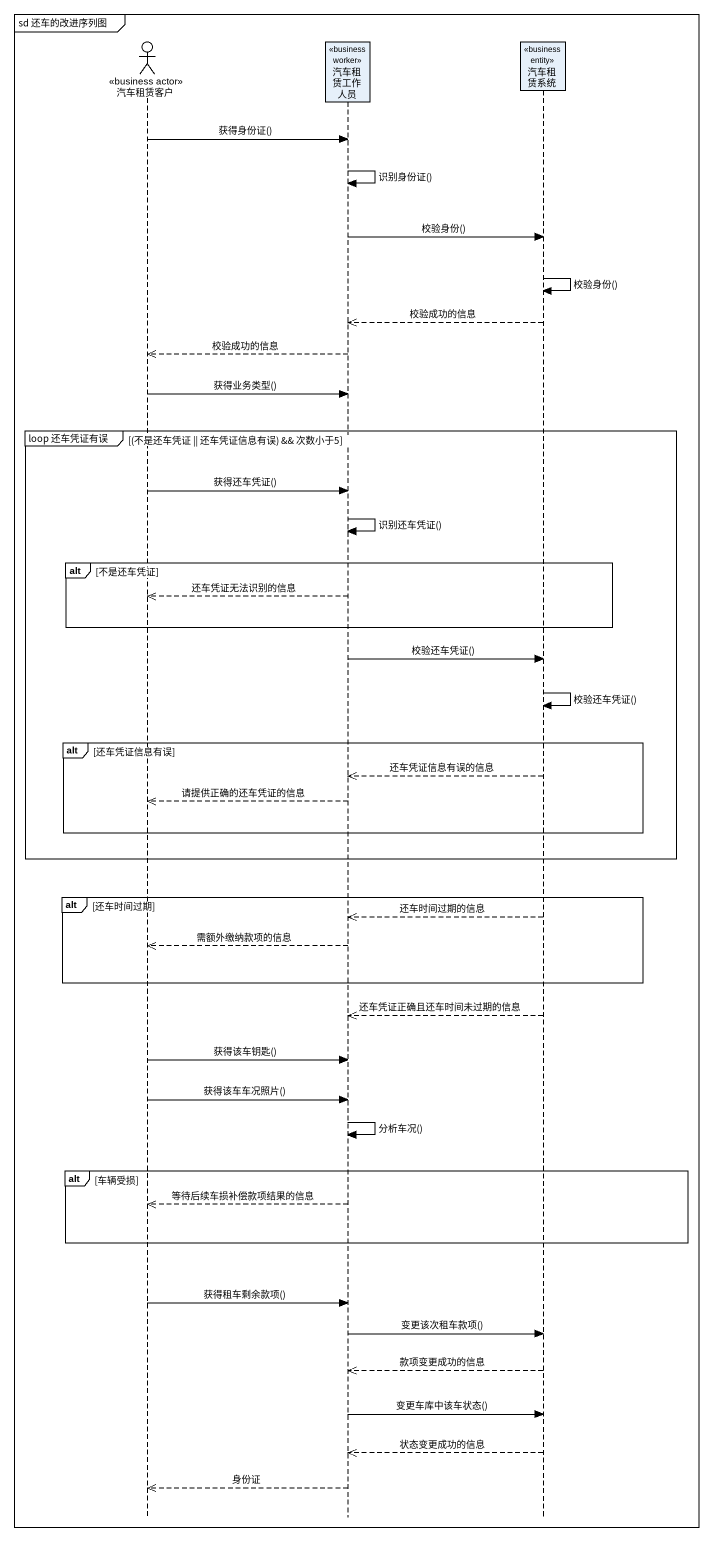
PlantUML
@startuml
mainframe sd 还车的改进序列图
hide footbox
actor 汽车租赁客户 <<business actor>>
participant 汽车租赁工作人员 <<business worker>>
participant 汽车租赁系统 <<business entity>>

汽车租赁客户 -> 汽车租赁工作人员 : 获得身份证()
汽车租赁工作人员 -> 汽车租赁工作人员 : 识别身份证()
汽车租赁工作人员 -> 汽车租赁系统 : 校验身份()
汽车租赁系统 -> 汽车租赁系统 : 校验身份()
汽车租赁系统 -->> 汽车租赁工作人员 : 校验成功的信息
汽车租赁工作人员 -->> 汽车租赁客户 : 校验成功的信息
汽车租赁客户 -> 汽车租赁工作人员 : 获得业务类型()
group loop 还车凭证有误 [(不是还车凭证 || 还车凭证信息有误) && 次数小于5]
  汽车租赁客户 -> 汽车租赁工作人员 : 获得还车凭证()
  汽车租赁工作人员 -> 汽车租赁工作人员 : 识别还车凭证()
  alt 不是还车凭证
    汽车租赁工作人员 -->> 汽车租赁客户 : 还车凭证无法识别的信息
  end
  汽车租赁工作人员 -> 汽车租赁系统 : 校验还车凭证()
  汽车租赁系统 -> 汽车租赁系统 : 校验还车凭证()
  alt 还车凭证信息有误
    汽车租赁系统 -->> 汽车租赁工作人员 : 还车凭证信息有误的信息
    汽车租赁工作人员 -->> 汽车租赁客户 : 请提供正确的还车凭证的信息
  end
end
alt 还车时间过期
  汽车租赁系统 -->> 汽车租赁工作人员 : 还车时间过期的信息
  汽车租赁工作人员 -->> 汽车租赁客户 : 需额外缴纳款项的信息
end
汽车租赁系统 -->> 汽车租赁工作人员 : 还车凭证正确且还车时间未过期的信息
汽车租赁客户 -> 汽车租赁工作人员 : 获得该车钥匙()
汽车租赁客户 -> 汽车租赁工作人员 : 获得该车车况照片()
汽车租赁工作人员 -> 汽车租赁工作人员 : 分析车况()
alt 车辆受损
  汽车租赁工作人员 -->> 汽车租赁客户 : 等待后续车损补偿款项结果的信息
end
汽车租赁客户 -> 汽车租赁工作人员 : 获得租车剩余款项()
汽车租赁工作人员 -> 汽车租赁系统 : 变更该次租车款项()
汽车租赁系统 -->> 汽车租赁工作人员 : 款项变更成功的信息
汽车租赁工作人员 -> 汽车租赁系统 : 变更车库中该车状态()
汽车租赁系统 -->> 汽车租赁工作人员 : 状态变更成功的信息
汽车租赁工作人员 -->> 汽车租赁客户 : 身份证
@enduml
